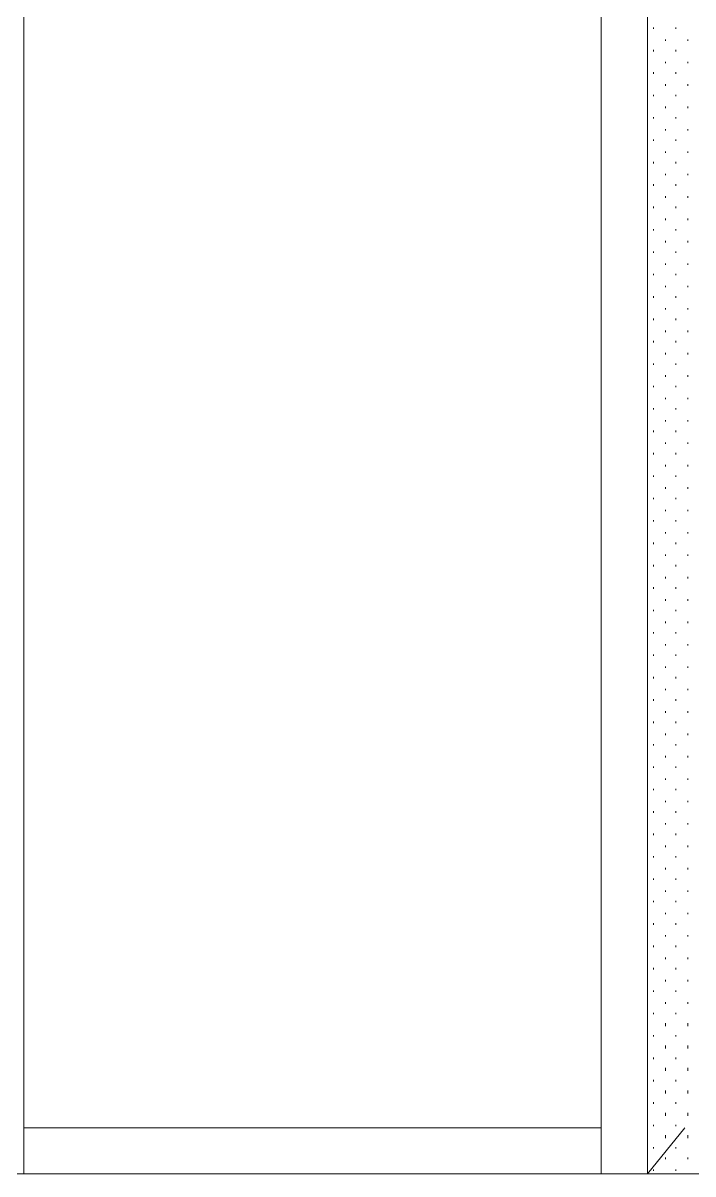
# Model space of a CAD drawing. Header units: inches. Extents: x -6061 to 13621, y -296 to 7483.
# Drawn here: x -5287.7 to -5251.7, y -184.6 to -122.8 of the extents above; entities that cross this region are included whole.
import ezdxf

# ---------------------------------------------------------------- set-up
doc = ezdxf.new("R2010")
doc.units = ezdxf.units.IN
doc.header["$MEASUREMENT"] = 0
doc.layers.get('0').update_dxf_attribs({"linetype": 'CONTINUOUS'})

msp = doc.modelspace()

# ---------------------------------------------------------------- linework, layer by layer
at = {"color": 7, "linetype": 'Continuous', "lineweight": 9, "true_color": 0x000007}
for p, q in [((-5287.66474, -92.53575), (-5287.66474, -184.55973)), ((-5256.66972, -92.53575), (-5256.66972, -184.55973)), ((-5254.18691, -92.53575), (-5254.18691, -184.55973)), ((-5287.66474, -95.01855), (-5287.66474, -182.07692)), ((-5256.66972, -182.07692), (-5256.66972, -95.01855)), ((-5254.18691, -184.55973), (-5254.18691, -95.01855)), ((-5287.66474, -182.07692), (-5256.66972, -182.07692)), ((-5287.66474, -184.55973), (-5287.66474, -182.07692)), ((-5287.66474, -182.07692), (-5256.66972, -182.07692)), ((-5256.66972, -182.07692), (-5256.66972, -184.55973)), ((-5254.18691, -184.55973), (-5252.18465, -182.07692)), ((-5290.14755, -184.55973), (-5287.66474, -184.55973)), ((-5287.66474, -184.55973), (-5290.14755, -184.55973)), ((-5256.66972, -184.55973), (-5287.66474, -184.55973)), ((-5287.66474, -184.55973), (-5256.66972, -184.55973)), ((-5256.66972, -184.55973), (-5254.18691, -184.55973)), ((-5254.18691, -184.55973), (-5256.66972, -184.55973)), ((-5218.14619, -184.55973), (-5254.18691, -184.55973)), ((-5254.18691, -184.55973), (-5218.14619, -184.55973))]:
    msp.add_line(p, q, dxfattribs=at)
at = {"color": 7, "linetype": 'Continuous', "lineweight": 9, "true_color": 0xffffff}
for p, q in [((-5253.86655, -123.13032), (-5253.86655, -123.05023)), ((-5252.66519, -123.13032), (-5252.66519, -123.05023)), ((-5253.22583, -123.77104), (-5253.22583, -123.69095)), ((-5252.02447, -123.77104), (-5252.02447, -123.69095)), ((-5253.86655, -124.33167), (-5253.86655, -124.25158)), ((-5252.66519, -124.33167), (-5252.66519, -124.25158)), ((-5253.22583, -124.9724), (-5253.22583, -124.89231)), ((-5252.02447, -124.9724), (-5252.02447, -124.89231)), ((-5253.86655, -125.53303), (-5253.86655, -125.45294)), ((-5252.66519, -125.53303), (-5252.66519, -125.45294)), ((-5253.22583, -126.17376), (-5253.22583, -126.09367)), ((-5252.02447, -126.17376), (-5252.02447, -126.09367)), ((-5253.86655, -126.73439), (-5253.86655, -126.6543)), ((-5252.66519, -126.73439), (-5252.66519, -126.6543)), ((-5253.22583, -127.37511), (-5253.22583, -127.29502)), ((-5252.02447, -127.37511), (-5252.02447, -127.29502)), ((-5253.86655, -127.93575), (-5253.86655, -127.85566)), ((-5252.66519, -127.93575), (-5252.66519, -127.85566)), ((-5253.86655, -129.1371), (-5253.86655, -129.05701)), ((-5253.22583, -128.57647), (-5253.22583, -128.49638)), ((-5252.66519, -129.1371), (-5252.66519, -129.05701)), ((-5252.02447, -128.57647), (-5252.02447, -128.49638)), ((-5253.86655, -130.33846), (-5253.86655, -130.25837)), ((-5253.22583, -129.77783), (-5253.22583, -129.69774)), ((-5252.66519, -130.33846), (-5252.66519, -130.25837)), ((-5252.02447, -129.77783), (-5252.02447, -129.69774)), ((-5253.22583, -130.97919), (-5253.22583, -130.8991)), ((-5252.02447, -130.97919), (-5252.02447, -130.8991)), ((-5253.86655, -131.53982), (-5253.86655, -131.45973)), ((-5252.66519, -131.53982), (-5252.66519, -131.45973)), ((-5253.22583, -132.18054), (-5253.22583, -132.10045)), ((-5252.02447, -132.18054), (-5252.02447, -132.10045)), ((-5253.86655, -132.74118), (-5253.86655, -132.66109)), ((-5252.66519, -132.74118), (-5252.66519, -132.66109)), ((-5253.22583, -133.3819), (-5253.22583, -133.30181)), ((-5252.02447, -133.3819), (-5252.02447, -133.30181)), ((-5253.86655, -133.94253), (-5253.86655, -133.86244)), ((-5252.66519, -133.94253), (-5252.66519, -133.86244)), ((-5253.22583, -134.58326), (-5253.22583, -134.50317)), ((-5252.02447, -134.58326), (-5252.02447, -134.50317)), ((-5253.86655, -135.14389), (-5253.86655, -135.0638)), ((-5252.66519, -135.14389), (-5252.66519, -135.0638)), ((-5253.22583, -135.78462), (-5253.22583, -135.70453)), ((-5252.02447, -135.78462), (-5252.02447, -135.70453)), ((-5253.86655, -136.34525), (-5253.86655, -136.26516)), ((-5252.66519, -136.34525), (-5252.66519, -136.26516)), ((-5253.22583, -136.98597), (-5253.22583, -136.90588)), ((-5252.02447, -136.98597), (-5252.02447, -136.90588)), ((-5253.86655, -137.54661), (-5253.86655, -137.46652)), ((-5252.66519, -137.54661), (-5252.66519, -137.46652)), ((-5253.22583, -138.18733), (-5253.22583, -138.10724)), ((-5252.02447, -138.18733), (-5252.02447, -138.10724)), ((-5253.86655, -138.74796), (-5253.86655, -138.66787)), ((-5252.66519, -138.74796), (-5252.66519, -138.66787)), ((-5253.22583, -139.38869), (-5253.22583, -139.3086)), ((-5252.02447, -139.38869), (-5252.02447, -139.3086)), ((-5253.86655, -139.94932), (-5253.86655, -139.86923)), ((-5252.66519, -139.94932), (-5252.66519, -139.86923)), ((-5253.22583, -140.59005), (-5253.22583, -140.50995)), ((-5252.02447, -140.59005), (-5252.02447, -140.50995)), ((-5253.86655, -141.15068), (-5253.86655, -141.07059)), ((-5252.66519, -141.15068), (-5252.66519, -141.07059)), ((-5253.22583, -141.7914), (-5253.22583, -141.71131)), ((-5252.02447, -141.7914), (-5252.02447, -141.71131)), ((-5253.86655, -142.35204), (-5253.86655, -142.27195)), ((-5252.66519, -142.35204), (-5252.66519, -142.27195)), ((-5253.22583, -142.99276), (-5253.22583, -142.91267)), ((-5252.02447, -142.99276), (-5252.02447, -142.91267)), ((-5253.86655, -143.55339), (-5253.86655, -143.4733)), ((-5252.66519, -143.55339), (-5252.66519, -143.4733)), ((-5253.22583, -144.19412), (-5253.22583, -144.11403)), ((-5252.02447, -144.19412), (-5252.02447, -144.11403)), ((-5253.86655, -144.75475), (-5253.86655, -144.67466)), ((-5252.66519, -144.75475), (-5252.66519, -144.67466)), ((-5253.22583, -145.39548), (-5253.22583, -145.31538)), ((-5252.02447, -145.39548), (-5252.02447, -145.31538)), ((-5253.86655, -145.95611), (-5253.86655, -145.87602)), ((-5252.66519, -145.95611), (-5252.66519, -145.87602)), ((-5253.22583, -146.59683), (-5253.22583, -146.51674)), ((-5252.02447, -146.59683), (-5252.02447, -146.51674)), ((-5253.86655, -147.15747), (-5253.86655, -147.07738)), ((-5252.66519, -147.15747), (-5252.66519, -147.07738)), ((-5253.22583, -147.79819), (-5253.22583, -147.7181)), ((-5252.02447, -147.79819), (-5252.02447, -147.7181)), ((-5253.86655, -148.35882), (-5253.86655, -148.27873)), ((-5252.66519, -148.35882), (-5252.66519, -148.27873)), ((-5253.22583, -148.99955), (-5253.22583, -148.91946)), ((-5252.02447, -148.99955), (-5252.02447, -148.91946)), ((-5253.86655, -149.56018), (-5253.86655, -149.48009)), ((-5252.66519, -149.56018), (-5252.66519, -149.48009)), ((-5253.22583, -150.20091), (-5253.22583, -150.12081)), ((-5252.02447, -150.20091), (-5252.02447, -150.12081)), ((-5253.86655, -150.76154), (-5253.86655, -150.68145)), ((-5252.66519, -150.76154), (-5252.66519, -150.68145)), ((-5253.86655, -151.9629), (-5253.86655, -151.88281)), ((-5253.22583, -151.40226), (-5253.22583, -151.32217)), ((-5252.66519, -151.9629), (-5252.66519, -151.88281)), ((-5252.02447, -151.40226), (-5252.02447, -151.32217)), ((-5253.86655, -153.16425), (-5253.86655, -153.08416)), ((-5253.22583, -152.60362), (-5253.22583, -152.52353)), ((-5252.66519, -153.16425), (-5252.66519, -153.08416)), ((-5252.02447, -152.60362), (-5252.02447, -152.52353)), ((-5253.22583, -153.80498), (-5253.22583, -153.72489)), ((-5252.02447, -153.80498), (-5252.02447, -153.72489)), ((-5253.86655, -154.36561), (-5253.86655, -154.28552)), ((-5252.66519, -154.36561), (-5252.66519, -154.28552)), ((-5253.22583, -155.00634), (-5253.22583, -154.92624)), ((-5252.02447, -155.00634), (-5252.02447, -154.92624)), ((-5253.86655, -155.56697), (-5253.86655, -155.48688)), ((-5252.66519, -155.56697), (-5252.66519, -155.48688)), ((-5253.22583, -156.20769), (-5253.22583, -156.1276)), ((-5252.02447, -156.20769), (-5252.02447, -156.1276)), ((-5253.86655, -156.76833), (-5253.86655, -156.68824)), ((-5252.66519, -156.76833), (-5252.66519, -156.68824)), ((-5253.22583, -157.40905), (-5253.22583, -157.32896)), ((-5252.02447, -157.40905), (-5252.02447, -157.32896)), ((-5253.86655, -157.96968), (-5253.86655, -157.88959)), ((-5252.66519, -157.96968), (-5252.66519, -157.88959)), ((-5253.22583, -158.61041), (-5253.22583, -158.53032)), ((-5252.02447, -158.61041), (-5252.02447, -158.53032)), ((-5253.86655, -159.17104), (-5253.86655, -159.09095)), ((-5252.66519, -159.17104), (-5252.66519, -159.09095)), ((-5253.22583, -159.81176), (-5253.22583, -159.73167)), ((-5252.02447, -159.81176), (-5252.02447, -159.73167)), ((-5253.86655, -160.3724), (-5253.86655, -160.29231)), ((-5252.66519, -160.3724), (-5252.66519, -160.29231)), ((-5253.22583, -161.01312), (-5253.22583, -160.93303)), ((-5252.02447, -161.01312), (-5252.02447, -160.93303)), ((-5253.86655, -161.57376), (-5253.86655, -161.49367)), ((-5252.66519, -161.57376), (-5252.66519, -161.49367)), ((-5253.22583, -162.21448), (-5253.22583, -162.13439)), ((-5252.02447, -162.21448), (-5252.02447, -162.13439)), ((-5253.86655, -162.77511), (-5253.86655, -162.69502)), ((-5252.66519, -162.77511), (-5252.66519, -162.69502)), ((-5253.22583, -163.41584), (-5253.22583, -163.33575)), ((-5252.02447, -163.41584), (-5252.02447, -163.33575)), ((-5253.86655, -163.97647), (-5253.86655, -163.89638)), ((-5252.66519, -163.97647), (-5252.66519, -163.89638)), ((-5253.22583, -164.61719), (-5253.22583, -164.5371)), ((-5252.02447, -164.61719), (-5252.02447, -164.5371)), ((-5253.86655, -165.17783), (-5253.86655, -165.09774)), ((-5252.66519, -165.17783), (-5252.66519, -165.09774)), ((-5253.22583, -165.81855), (-5253.22583, -165.73846)), ((-5252.02447, -165.81855), (-5252.02447, -165.73846)), ((-5253.86655, -166.37919), (-5253.86655, -166.2991)), ((-5252.66519, -166.37919), (-5252.66519, -166.2991)), ((-5253.22583, -167.01991), (-5253.22583, -166.93982)), ((-5252.02447, -167.01991), (-5252.02447, -166.93982)), ((-5253.86655, -167.58054), (-5253.86655, -167.50045)), ((-5252.66519, -167.58054), (-5252.66519, -167.50045)), ((-5253.22583, -168.22127), (-5253.22583, -168.14118)), ((-5252.02447, -168.22127), (-5252.02447, -168.14118)), ((-5253.86655, -168.7819), (-5253.86655, -168.70181)), ((-5252.66519, -168.7819), (-5252.66519, -168.70181)), ((-5253.22583, -169.42262), (-5253.22583, -169.34253)), ((-5252.02447, -169.42262), (-5252.02447, -169.34253)), ((-5253.86655, -169.98326), (-5253.86655, -169.90317)), ((-5252.66519, -169.98326), (-5252.66519, -169.90317)), ((-5253.22583, -170.62398), (-5253.22583, -170.54389)), ((-5252.02447, -170.62398), (-5252.02447, -170.54389)), ((-5253.86655, -171.18462), (-5253.86655, -171.10453)), ((-5252.66519, -171.18462), (-5252.66519, -171.10453)), ((-5253.22583, -171.82534), (-5253.22583, -171.74525)), ((-5252.02447, -171.82534), (-5252.02447, -171.74525)), ((-5253.86655, -172.38597), (-5253.86655, -172.30588)), ((-5252.66519, -172.38597), (-5252.66519, -172.30588)), ((-5253.86655, -173.58733), (-5253.86655, -173.50724)), ((-5253.22583, -173.0267), (-5253.22583, -172.94661)), ((-5252.66519, -173.58733), (-5252.66519, -173.50724)), ((-5252.02447, -173.0267), (-5252.02447, -172.94661)), ((-5253.86655, -174.78869), (-5253.86655, -174.7086)), ((-5253.22583, -174.22805), (-5253.22583, -174.14796)), ((-5252.66519, -174.78869), (-5252.66519, -174.7086)), ((-5252.02447, -174.22805), (-5252.02447, -174.14796)), ((-5253.22583, -175.42941), (-5253.22583, -175.34932)), ((-5252.02447, -175.42941), (-5252.02447, -175.34932)), ((-5253.86655, -175.99005), (-5253.86655, -175.90995)), ((-5252.66519, -175.99005), (-5252.66519, -175.90995)), ((-5253.22583, -176.63077), (-5253.22583, -176.47059)), ((-5252.02447, -176.63077), (-5252.02447, -176.47059)), ((-5253.86655, -177.1914), (-5253.86655, -177.11131)), ((-5252.66519, -177.1914), (-5252.66519, -177.11131)), ((-5253.22583, -177.83213), (-5253.22583, -177.67195)), ((-5252.02447, -177.83213), (-5252.02447, -177.67195)), ((-5253.86655, -178.39276), (-5253.86655, -178.31267)), ((-5252.66519, -178.39276), (-5252.66519, -178.31267)), ((-5253.22583, -179.03348), (-5253.22583, -178.8733)), ((-5252.02447, -179.03348), (-5252.02447, -178.8733)), ((-5253.86655, -179.59412), (-5253.86655, -179.51403)), ((-5252.66519, -179.59412), (-5252.66519, -179.51403)), ((-5253.22583, -180.23484), (-5253.22583, -180.07466)), ((-5252.02447, -180.23484), (-5252.02447, -180.07466)), ((-5253.86655, -180.79548), (-5253.86655, -180.71538)), ((-5252.66519, -180.79548), (-5252.66519, -180.71538)), ((-5253.22583, -181.4362), (-5253.22583, -181.27602)), ((-5252.02447, -181.4362), (-5252.02447, -181.27602)), ((-5253.86655, -181.99683), (-5253.86655, -181.91674)), ((-5252.66519, -181.99683), (-5252.66519, -181.91674)), ((-5253.22583, -182.63756), (-5253.22583, -182.47738)), ((-5252.02447, -182.63756), (-5252.02447, -182.47738)), ((-5253.86655, -183.19819), (-5253.86655, -183.1181)), ((-5252.66519, -183.19819), (-5252.66519, -183.1181)), ((-5253.22583, -183.75882), (-5253.22583, -183.67873)), ((-5252.02447, -183.75882), (-5252.02447, -183.67873)), ((-5253.86655, -184.39955), (-5253.86655, -184.31946)), ((-5252.66519, -184.39955), (-5252.66519, -184.31946))]:
    msp.add_line(p, q, dxfattribs=at)

doc.saveas('drawing.dxf')
